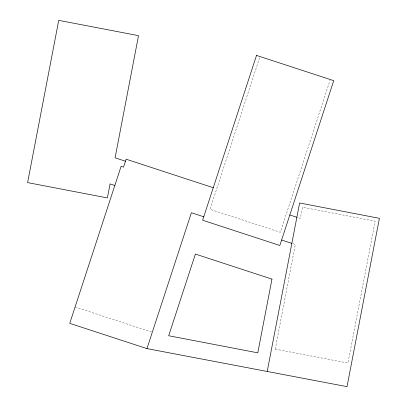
<?xml version="1.0" encoding="UTF-8"?>
<svg xmlns="http://www.w3.org/2000/svg" width="407" height="407" viewBox="0 0 407 407"><rect width="100%" height="100%" fill="white"/><g stroke="black" fill="none" stroke-linecap="round" stroke-linejoin="round"><path stroke-width="0.31" stroke-dasharray="2.04 1.53" d="M275.224 349.109L295.319 244.505L291.85 243.371M259.569 57.743L210.007 209.3L280.337 232.3L330.097 80.138M275.198 349.104L347.939 363.059L375.152 221.205L302.493 207.229L300.341 218.411L296.866 217.277M75.086 306.995L151.699 332.051"/><path stroke-width="0.61" d="M267.241 371.306L299.618 202.986L379.395 218.33L347.018 386.65L146.952 348.601L69.739 323.351L121.093 166.321L123.545 167.119L126.134 159.213L213.258 187.708M146.958 348.601L191.387 212.739L203.749 216.783M125.473 161.228L115.079 157.83L138.517 35.653L58.73 20.35L27.605 182.606L107.392 197.914L110.073 183.923L114.825 185.48M289.815 214.967L296.866 217.277M281.624 240.023L291.85 243.366M271.968 279.116L257.789 352.838L168.681 335.734L195.385 254.07L271.968 279.116M256.522 55.408L202.62 220.228L279.838 245.477L333.735 80.662L256.522 55.408"/></g></svg>
